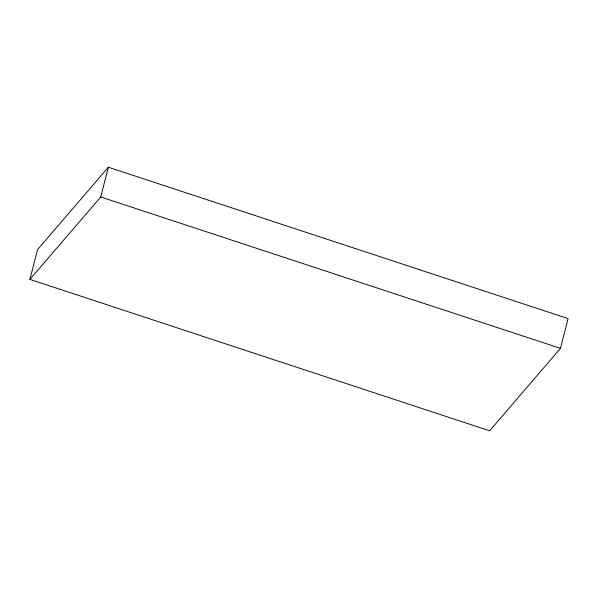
<?xml version="1.0" encoding="UTF-8"?>
<svg xmlns="http://www.w3.org/2000/svg" width="598" height="598" viewBox="0 0 598 598"><rect width="100%" height="100%" fill="white"/><g stroke="black" fill="none" stroke-linecap="round" stroke-linejoin="round"><path stroke-width="0.9" d="M29.9 279.386L37.539 249.635L108.365 167.216L568.1 318.614L560.461 348.365L489.635 430.784L29.9 279.386L100.726 196.974L108.365 167.216M100.726 196.974L560.461 348.365"/></g></svg>
